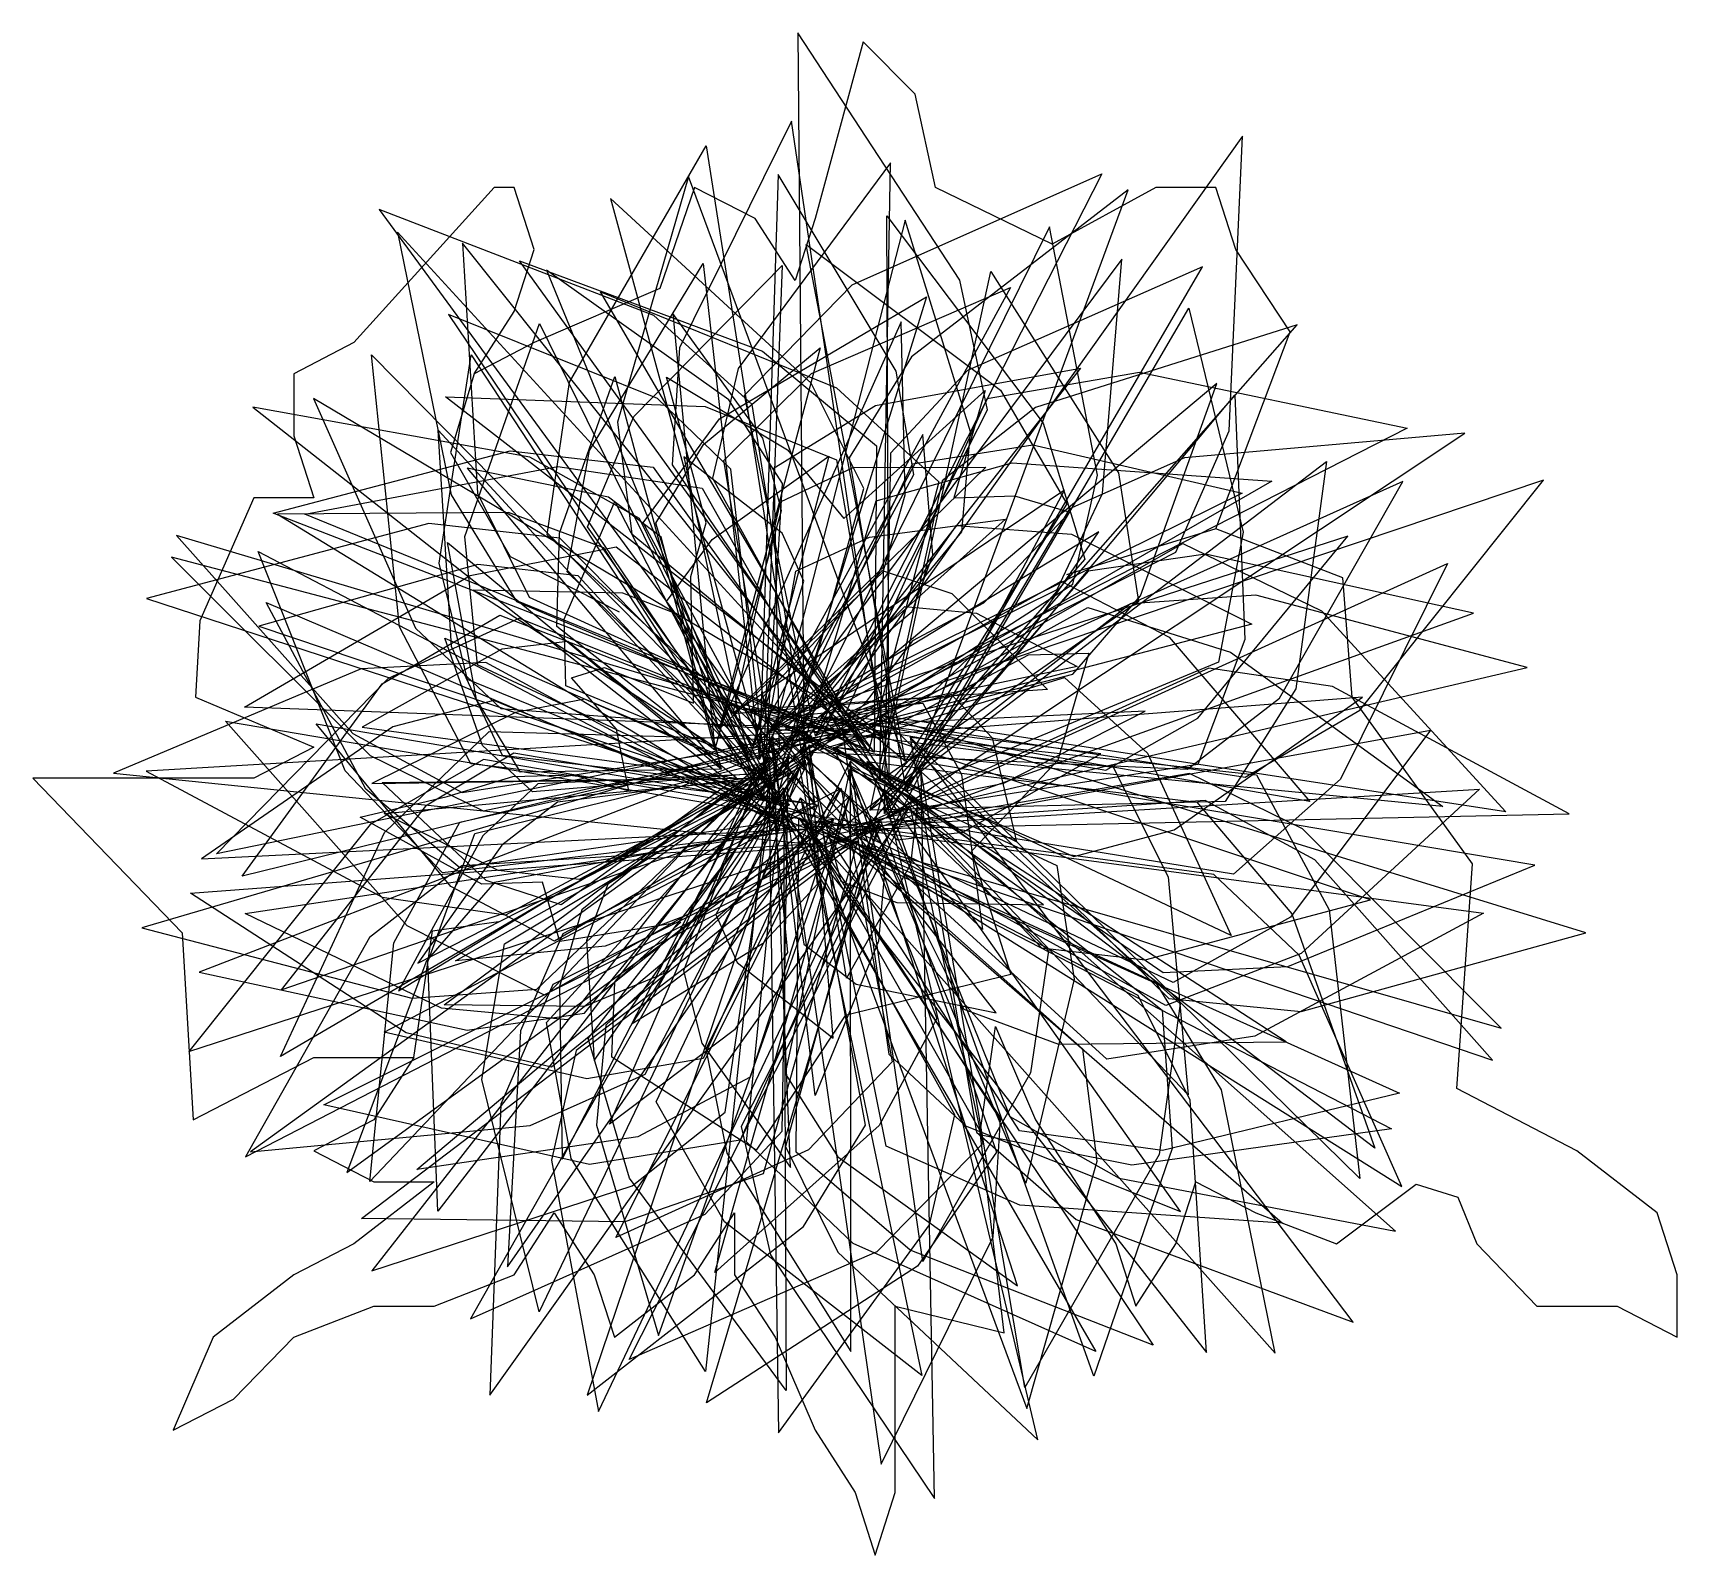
# Model space of a CAD drawing. Header units: inches. Extents: x -0.044 to 0.796, y -0.009 to 0.769.
import ezdxf

# ---------------------------------------------------------------- set-up
doc = ezdxf.new("R2010")
doc.units = ezdxf.units.IN
doc.header["$LTSCALE"] = 0.5
doc.header["$MEASUREMENT"] = 0

# ---------------------------------------------------------------- blocks, each defined once
blk = doc.blocks.new('CWTEFYTH1-flat-1')
for p, q in [((-0.15518, 0.02657), (-0.20044, -0.0005)), ((0, 0), (-0.15518, 0.02657)), ((-0.27408, -0.09429), (0, 0)), ((-0.22156, -0.11591), (0, 0)), ((0, 0), (-0.05842, -0.12932)), ((-0.20044, -0.0005), (-0.27408, -0.09429)), ((-0.11786, -0.13968), (-0.22156, -0.11591)), ((-0.05842, -0.12932), (-0.11786, -0.13968))]:
    blk.add_line(p, q)
blk = doc.blocks.new('CWTEFYTH1-flat-2')
for p, q in [((-0.17042, -0.24434), (0, 0)), ((0, 0), (-0.14218, -0.07425)), ((-0.11508, -0.22933), (0, 0)), ((0, 0), (0.02609, -0.13964)), ((-0.14218, -0.07425), (-0.16375, -0.12381)), ((-0.16375, -0.12381), (-0.17042, -0.24434)), ((0.02609, -0.13964), (-0.01663, -0.18454)), ((-0.01663, -0.18454), (-0.11508, -0.22933))]:
    blk.add_line(p, q)
blk = doc.blocks.new('CWTEFYTH1-flat-3')
for p, q in [((0, 0), (-0.07393, -0.14695)), ((0.00019, -0.30156), (0, 0)), ((0, 0), (0.10119, -0.09678)), ((0.03691, -0.25558), (0, 0)), ((0.10119, -0.09678), (0.09189, -0.15917)), ((-0.07393, -0.14695), (-0.06326, -0.20017)), ((0.09189, -0.15917), (0.03691, -0.25558)), ((-0.06326, -0.20017), (0.00019, -0.30156))]:
    blk.add_line(p, q)
blk = doc.blocks.new('CWTEFYTH1-flat-4')
for p, q in [((0, 0), (0.02349, -0.16378)), ((0.17259, -0.2441), (0, 0)), ((0, 0), (0.13819, -0.0171)), ((0.17636, -0.18463), (0, 0)), ((0.13819, -0.0171), (0.16625, -0.07326)), ((0.16625, -0.07326), (0.17636, -0.18463)), ((0.02349, -0.16378), (0.06266, -0.20041)), ((0.06266, -0.20041), (0.17259, -0.2441))]:
    blk.add_line(p, q)
blk = doc.blocks.new('CWTEFYTH1-flat-5')
for p, q in [((0, 0), (0.12296, 0.06897)), ((0.12296, 0.06897), (0.17805, 0.04038)), ((0.17805, 0.04038), (0.25, -0.04358)), ((0, 0), (0.11288, -0.11831)), ((0.28091, -0.0939), (0, 0)), ((0.25, -0.04358), (0, 0)), ((0.1659, -0.12445), (0.28091, -0.0939)), ((0.11288, -0.11831), (0.1659, -0.12445))]:
    blk.add_line(p, q)
blk = doc.blocks.new('CWTEFYTH1-flat-6')
for p, q in [((0.06131, 0.12854), (0.12278, 0.13834)), ((0.12278, 0.13834), (0.22971, 0.1137)), ((0, 0), (0.06131, 0.12854)), ((0.22971, 0.1137), (0, 0)), ((0.2838, 0.09166), (0, 0)), ((0.20704, -0.00129), (0.2838, 0.09166)), ((0, 0), (0.16009, -0.0279)), ((0.16009, -0.0279), (0.20704, -0.00129))]:
    blk.add_line(p, q)
blk = doc.blocks.new('CWTEFYTH1-flat-7')
for p, q in [((0.18014, 0.2417), (0, 0)), ((0.17035, 0.12202), (0.18014, 0.2417)), ((0.12324, 0.22712), (0, 0)), ((0.02156, 0.1832), (0.12324, 0.22712)), ((-0.0232, 0.13886), (0.02156, 0.1832)), ((0, 0), (-0.0232, 0.13886)), ((0.14709, 0.07291), (0.17035, 0.12202)), ((0, 0), (0.14709, 0.07291))]:
    blk.add_line(p, q)
blk = doc.blocks.new('CWTEFYTH1-flat-8')
for p, q in [((0.00953, 0.29892), (0, 0)), ((0.06986, 0.19838), (0.00953, 0.29892)), ((-0.08696, 0.15783), (-0.02875, 0.25337)), ((-0.02875, 0.25337), (0, 0)), ((0.07884, 0.14562), (0.06986, 0.19838)), ((-0.0983, 0.09599), (-0.08696, 0.15783)), ((0, 0), (0.07884, 0.14562)), ((0, 0), (-0.0983, 0.09599))]:
    blk.add_line(p, q)
blk = doc.blocks.new('CWTEFYTH1-flat-9')
for p, q in [((-0.05606, 0.19862), (-0.16286, 0.24146)), ((-0.16286, 0.24146), (0, 0)), ((-0.01858, 0.16245), (-0.05606, 0.19862)), ((-0.16132, 0.07192), (-0.1682, 0.18242)), ((-0.1682, 0.18242), (0, 0)), ((0, 0), (-0.01858, 0.16245)), ((-0.1353, 0.01631), (-0.16132, 0.07192)), ((0, 0), (-0.1353, 0.01631))]:
    blk.add_line(p, q)
blk = doc.blocks.new('CWTEFYTH1-flat-10')
for p, q in [((-0.1593, 0.12266), (-0.27119, 0.09127)), ((-0.10797, 0.11698), (-0.1593, 0.12266)), ((0, 0), (-0.10797, 0.11698)), ((-0.27119, 0.09127), (0, 0)), ((-0.17312, -0.04172), (-0.24185, 0.04137)), ((-0.24185, 0.04137), (0, 0)), ((0, 0), (-0.12007, -0.06975)), ((-0.12007, -0.06975), (-0.17312, -0.04172))]:
    blk.add_line(p, q)
blk = doc.blocks.new('CWTEFYTH1-flat-11')
for p, q in [((-0.21229, 0.15471), (-0.35641, 0.1163)), ((-0.14532, 0.1472), (-0.21229, 0.15471)), ((0, 0), (-0.14532, 0.1472)), ((-0.35641, 0.1163), (0, 0)), ((-0.22329, -0.05085), (-0.31615, 0.05363)), ((-0.31615, 0.05363), (0, 0)), ((0, 0), (-0.15312, -0.08634)), ((-0.15312, -0.08634), (-0.22329, -0.05085))]:
    blk.add_line(p, q)
blk = doc.blocks.new('CWTEFYTH1-flat-12')
for p, q in [((-0.20271, 0.0343), (-0.26068, 0.00106)), ((0, 0), (-0.20271, 0.0343)), ((-0.26068, 0.00106), (-0.35334, -0.11485)), ((-0.35334, -0.11485), (0, 0)), ((-0.28432, -0.14214), (0, 0)), ((0, 0), (-0.0717, -0.16017)), ((-0.14866, -0.17254), (-0.28432, -0.14214)), ((-0.0717, -0.16017), (-0.14866, -0.17254))]:
    blk.add_line(p, q)
blk = doc.blocks.new('CWTEFYTH1-flat-13')
for p, q in [((-0.21461, -0.30112), (0, 0)), ((0, 0), (-0.18231, -0.09119)), ((-0.14331, -0.28278), (0, 0)), ((0, 0), (0.03731, -0.17252)), ((-0.18231, -0.09119), (-0.20901, -0.15232)), ((-0.20901, -0.15232), (-0.21461, -0.30112)), ((0.03731, -0.17252), (-0.0169, -0.22781)), ((-0.0169, -0.22781), (-0.14331, -0.28278))]:
    blk.add_line(p, q)
blk = doc.blocks.new('CWTEFYTH1-flat-14')
for p, q in [((0, 0), (-0.09193, -0.18134)), ((0.0068, -0.37137), (0, 0)), ((0, 0), (0.13229, -0.11867)), ((0.05304, -0.31456), (0, 0)), ((0.13229, -0.11867), (0.12167, -0.19556)), ((-0.09193, -0.18134), (-0.07704, -0.24683)), ((0.12167, -0.19556), (0.05304, -0.31456)), ((-0.07704, -0.24683), (0.0068, -0.37137))]:
    blk.add_line(p, q)
blk = doc.blocks.new('CWTEFYTH1-flat-15')
for p, q in [((0, 0), (0.03392, -0.20172)), ((0.22631, -0.29876), (0, 0)), ((0, 0), (0.17694, -0.0192)), ((0.22971, -0.22535), (0, 0)), ((0.17694, -0.0192), (0.21413, -0.0881)), ((0.21413, -0.0881), (0.22971, -0.22535)), ((0.03392, -0.20172), (0.08484, -0.24637)), ((0.08484, -0.24637), (0.22631, -0.29876))]:
    blk.add_line(p, q)
blk = doc.blocks.new('CWTEFYTH1-flat-16')
for p, q in [((0, 0), (0.15421, 0.08791)), ((0.15421, 0.08791), (0.22515, 0.05352)), ((0.22515, 0.05352), (0.31923, -0.04921)), ((0, 0), (0.14717, -0.14454)), ((0.36008, -0.11102), (0, 0)), ((0.31923, -0.04921), (0, 0)), ((0.21478, -0.15113), (0.36008, -0.11102)), ((0.14717, -0.14454), (0.21478, -0.15113))]:
    blk.add_line(p, q)
blk = doc.blocks.new('CWTEFYTH1-flat-17')
for p, q in [((0.0728, 0.16174), (0.15052, 0.17521)), ((0.15052, 0.17521), (0.2874, 0.14657)), ((0, 0), (0.0728, 0.16174)), ((0.2874, 0.14657), (0, 0)), ((0.35701, 0.12013), (0, 0)), ((0.26317, 0.00252), (0.35701, 0.12013)), ((0, 0), (0.20456, -0.03164)), ((0.20456, -0.03164), (0.26317, 0.00252))]:
    blk.add_line(p, q)
blk = doc.blocks.new('CWTEFYTH1-flat-18')
for p, q in [((0.21828, 0.3064), (0, 0)), ((0.2115, 0.15589), (0.21828, 0.3064)), ((0.14638, 0.28721), (0, 0)), ((0.01876, 0.23048), (0.14638, 0.28721)), ((-0.03622, 0.17409), (0.01876, 0.23048)), ((0, 0), (-0.03622, 0.17409)), ((0.18416, 0.09385), (0.2115, 0.15589)), ((0, 0), (0.18416, 0.09385))]:
    blk.add_line(p, q)
blk = doc.blocks.new('CWTEFYTH1-flat-19')
for p, q in [((0.07953, 0.2504), (-0.00313, 0.37664)), ((-0.00313, 0.37664), (0, 0)), ((-0.11981, 0.19823), (-0.04996, 0.31899)), ((-0.04996, 0.31899), (0, 0)), ((0.09378, 0.184), (0.07953, 0.2504)), ((-0.13119, 0.12024), (-0.11981, 0.19823)), ((0, 0), (0.09378, 0.184)), ((0, 0), (-0.13119, 0.12024))]:
    blk.add_line(p, q)
blk = doc.blocks.new('CWTEFYTH1-flat-20')
for p, q in [((-0.08235, 0.24995), (-0.22264, 0.30403)), ((-0.22264, 0.30403), (0, 0)), ((-0.03207, 0.20438), (-0.08235, 0.24995)), ((-0.21227, 0.09077), (-0.22663, 0.22977)), ((-0.22663, 0.22977), (0, 0)), ((0, 0), (-0.03207, 0.20438)), ((-0.17585, 0.02077), (-0.21227, 0.09077)), ((0, 0), (-0.17585, 0.02077))]:
    blk.add_line(p, q)
blk = doc.blocks.new('CWTEFYTH2-flat-1')
for p, q in [((-0.08401, 0.30798), (-0.12024, 0.18259)), ((0.02683, 0.00935), (-0.08401, 0.30798)), ((0.02718, -0.00638), (0.14069, 0.30121)), ((0.14069, 0.30121), (0.02983, 0.21585)), ((-0.0239, 0.27322), (0.07544, 0.19893)), ((0.02683, 0.00935), (-0.0239, 0.27322)), ((0.02718, -0.00638), (0.17169, 0.2407)), ((0.17169, 0.2407), (0.19938, 0.12625)), ((0.02983, 0.21585), (-0.00197, 0.16437)), ((-0.27571, 0.19456), (-0.22352, 0.07721)), ((0.01623, 0.02151), (-0.27571, 0.19456)), ((-0.2082, 0.1954), (-0.07546, 0.19047)), ((0.01623, 0.02151), (-0.2082, 0.1954)), ((0.07544, 0.19893), (0.10921, 0.14077)), ((-0.07546, 0.19047), (-0.00833, 0.16329)), ((-0.12024, 0.18259), (-0.11297, 0.12544)), ((0.01715, -0.01968), (0.31257, 0.17685)), ((0.31257, 0.17685), (0.16936, 0.16427)), ((-0.00833, 0.16329), (0.01623, 0.02151)), ((-0.00197, 0.16437), (0.02718, -0.00638)), ((0.16936, 0.16427), (0.11063, 0.13817)), ((0.11063, 0.13817), (0.01715, -0.01968)), ((0.10921, 0.14077), (0.02683, 0.00935)), ((0.19938, 0.12625), (0.18669, 0.0599)), ((-0.19567, 0.10411), (-0.12103, 0.11885)), ((-0.12103, 0.11885), (-0.00057, 0.02545)), ((-0.11297, 0.12544), (0.02683, 0.00935)), ((0.01715, -0.01968), (0.30385, 0.11026)), ((0.30385, 0.11026), (0.24902, 0.0002)), ((-0.31081, 0.03696), (-0.19567, 0.10411)), ((-0.22352, 0.07721), (-0.17997, 0.03623)), ((0.18669, 0.0599), (0.02718, -0.00638)), ((0.18183, 0.05685), (0.00057, -0.02547)), ((0.24507, 0.04757), (0.18183, 0.05685)), ((0.36598, -0.01761), (0.24507, 0.04757)), ((-0.00057, 0.02545), (-0.31081, 0.03696)), ((-0.17997, 0.03623), (0.01623, 0.02151)), ((-0.00057, 0.02545), (-0.36117, 0.00429)), ((-0.17738, -0.06916), (-0.00057, 0.02545)), ((-0.01715, 0.01967), (-0.30777, -0.19017)), ((-0.01715, 0.01967), (-0.29255, -0.14158)), ((-0.23928, -0.02718), (-0.18586, 0.02444)), ((-0.18586, 0.02444), (-0.01715, 0.01967)), ((-0.10619, -0.15049), (-0.01715, 0.01967)), ((-0.36117, 0.00429), (-0.24056, -0.06005)), ((-0.17803, -0.08389), (-0.02718, 0.00637)), ((-0.02718, 0.00637), (-0.16039, -0.27202)), ((-0.02718, 0.00637), (-0.13588, -0.31454)), ((0.00641, -0.17669), (-0.02718, 0.00637)), ((0.24902, 0.0002), (0.19451, -0.04843)), ((-0.10055, -0.16476), (-0.02682, -0.00937)), ((-0.02682, -0.00937), (0.0352, -0.30454)), ((0.11741, -0.13775), (-0.02682, -0.00937)), ((-0.02682, -0.00937), (0.08882, -0.3213)), ((0.01699, -0.18728), (-0.01622, -0.02153)), ((-0.01622, -0.02153), (0.2195, -0.22672)), ((0.18442, -0.04855), (-0.01622, -0.02153)), ((-0.01622, -0.02153), (0.28052, -0.20788)), ((0.00057, -0.02547), (0.36598, -0.01761)), ((0.19451, -0.04843), (0.01715, -0.01968)), ((-0.29255, -0.14158), (-0.23928, -0.02718)), ((0.12969, -0.14284), (0.00057, -0.02547)), ((0.00057, -0.02547), (0.32212, -0.06828)), ((0.22802, -0.08969), (0.18442, -0.04855)), ((-0.24056, -0.06005), (-0.17738, -0.06916)), ((0.32212, -0.06828), (0.20541, -0.13109)), ((-0.18964, -0.15323), (-0.17803, -0.08389)), ((0.28052, -0.20788), (0.22802, -0.08969)), ((0.20541, -0.13109), (0.12969, -0.14284)), ((0.12474, -0.19508), (0.11741, -0.13775)), ((-0.16486, -0.17676), (-0.10619, -0.15049)), ((-0.16039, -0.27202), (-0.18964, -0.15323)), ((-0.0657, -0.22591), (-0.10055, -0.16476)), ((-0.30777, -0.19017), (-0.16486, -0.17676)), ((-0.02532, -0.22833), (0.00641, -0.17669)), ((0.08519, -0.21745), (0.01699, -0.18728)), ((0.08882, -0.3213), (0.12474, -0.19508)), ((0.2195, -0.22672), (0.08519, -0.21745)), ((0.0352, -0.30454), (-0.0657, -0.22591)), ((-0.13588, -0.31454), (-0.02532, -0.22833))]:
    blk.add_line(p, q)
blk = doc.blocks.new('CWTEFYTH2-flat-2')
for p, q in [((-0.00954, 0.21107), (-0.11201, 0.3055)), ((-0.11201, 0.3055), (-0.02766, -0.00375)), ((0.11238, 0.291), (-0.02585, 0.01176)), ((0.13681, 0.16408), (0.11238, 0.291)), ((-0.05633, 0.19294), (0.04952, 0.25525)), ((0.04952, 0.25525), (-0.02585, 0.01176)), ((-0.18649, 0.13284), (-0.14825, 0.24157)), ((-0.14825, 0.24157), (-0.02766, -0.00375)), ((0.01735, 0.1573), (-0.00954, 0.21107)), ((-0.15326, 0.17328), (-0.29469, 0.19887)), ((-0.29469, 0.19887), (-0.01891, -0.01783)), ((-0.09539, 0.13987), (-0.05633, 0.19294)), ((-0.0972, 0.14204), (-0.15326, 0.17328)), ((0.02374, 0.15103), (0.09314, 0.17037)), ((0.09314, 0.17037), (0.22583, 0.16102)), ((0.22583, 0.16102), (-0.01417, 0.02277)), ((0.29275, 0.16092), (-0.01417, 0.02277)), ((0.12428, 0.10838), (0.13681, 0.16408)), ((0.22989, 0.05026), (0.29275, 0.16092)), ((-0.02766, -0.00375), (0.01735, 0.1573)), ((-0.01417, 0.02277), (0.02374, 0.15103)), ((-0.01891, -0.01783), (-0.0972, 0.14204)), ((-0.02585, 0.01176), (-0.09539, 0.13987)), ((-0.18004, 0.0673), (-0.18649, 0.13284)), ((-0.24761, 0.01303), (-0.29195, 0.12519)), ((-0.29195, 0.12519), (-0.01891, -0.01783)), ((-0.02585, 0.01176), (0.12428, 0.10838)), ((0.00293, 0.02508), (0.13185, 0.09652)), ((0.13185, 0.09652), (0.20484, 0.07374)), ((-0.17563, 0.06843), (-0.23946, 0.06515)), ((-0.02766, -0.00375), (-0.18004, 0.0673)), ((-0.00293, -0.0251), (-0.17563, 0.06843)), ((0.20484, 0.07374), (0.31333, -0.00514)), ((-0.23946, 0.06515), (-0.3659, 0.01185)), ((0.18273, 0.01397), (0.22989, 0.05026)), ((-0.01417, 0.02277), (0.18273, 0.01397)), ((0.31333, -0.00514), (0.00293, 0.02508)), ((0.00293, 0.02508), (0.17038, -0.08988)), ((0.36022, -0.03506), (0.00293, 0.02508)), ((0.0189, 0.0178), (0.18764, -0.00284)), ((0.27859, -0.17975), (0.0189, 0.0178)), ((0.0189, 0.0178), (0.09195, -0.16349)), ((0.28901, -0.22208), (0.0189, 0.0178)), ((-0.3659, 0.01185), (-0.00293, -0.0251)), ((-0.19787, -0.03896), (-0.24761, 0.01303)), ((0.02765, 0.00372), (-0.02261, -0.17876)), ((0.02765, 0.00372), (0.16981, -0.1091)), ((0.13489, -0.29612), (0.02765, 0.00372)), ((0.10632, -0.32871), (0.02765, 0.00372)), ((0.18764, -0.00284), (0.2361, -0.06003)), ((0.02584, -0.01179), (-0.12953, -0.12984)), ((-0.11806, -0.31421), (0.02584, -0.01179)), ((-0.06288, -0.30981), (0.02584, -0.01179)), ((0.02584, -0.01179), (0.08516, -0.18166)), ((-0.32668, -0.04942), (-0.00293, -0.0251)), ((-0.29843, -0.18413), (0.01416, -0.02279)), ((-0.23919, -0.21558), (0.01416, -0.02279)), ((-0.01891, -0.01783), (-0.19787, -0.03896)), ((0.01416, -0.02279), (-0.18798, -0.03542)), ((-0.00293, -0.0251), (-0.14208, -0.13832)), ((0.01416, -0.02279), (-0.03397, -0.19282)), ((-0.18798, -0.03542), (-0.23522, -0.07202)), ((0.23414, -0.08691), (0.36022, -0.03506)), ((-0.21635, -0.12074), (-0.32668, -0.04942)), ((0.2361, -0.06003), (0.27859, -0.17975)), ((-0.23522, -0.07202), (-0.29843, -0.18413)), ((0.17038, -0.08988), (0.23414, -0.08691)), ((0.16981, -0.1091), (0.17498, -0.17985)), ((-0.14208, -0.13832), (-0.21635, -0.12074)), ((-0.12953, -0.12984), (-0.14214, -0.18583)), ((0.09195, -0.16349), (0.14794, -0.19504)), ((-0.02261, -0.17876), (0.00421, -0.23282)), ((0.08516, -0.18166), (0.04483, -0.23995)), ((0.17498, -0.17985), (0.13489, -0.29612)), ((-0.14214, -0.18583), (-0.11806, -0.31421)), ((-0.03397, -0.19282), (-0.10465, -0.21737)), ((0.14794, -0.19504), (0.28901, -0.22208)), ((-0.10465, -0.21737), (-0.23919, -0.21558)), ((0.00421, -0.23282), (0.10632, -0.32871)), ((0.04483, -0.23995), (-0.06288, -0.30981))]:
    blk.add_line(p, q)
blk = doc.blocks.new('CWTEFYTH2-flat-3')
for p, q in [((-0.02296, 0.33913), (-0.08017, 0.22344)), ((0.02695, 0.00136), (-0.02296, 0.33913)), ((0.02572, 0.29078), (0.10567, 0.18491)), ((0.02695, 0.00136), (0.02572, 0.29078)), ((-0.22415, 0.28244), (-0.19676, 0.14827)), ((0.01924, 0.0168), (-0.22415, 0.28244)), ((-0.16192, 0.26774), (-0.03773, 0.22174)), ((0.01924, 0.0168), (-0.16192, 0.26774)), ((0.02437, -0.0146), (0.187, 0.26478)), ((0.187, 0.26478), (0.06705, 0.21185)), ((-0.08017, 0.22344), (-0.08391, 0.16361)), ((-0.03773, 0.22174), (0.02056, 0.17339)), ((0.06705, 0.21185), (0.02764, 0.16949)), ((0.02437, -0.0146), (0.20354, 0.19923)), ((0.20354, 0.19923), (0.20871, 0.07442)), ((0.10567, 0.18491), (0.12688, 0.11537)), ((-0.28772, 0.13891), (-0.16672, 0.17083)), ((-0.16672, 0.17083), (-0.09361, 0.16248)), ((0.02056, 0.17339), (0.01924, 0.0168)), ((0.02764, 0.16949), (0.02437, -0.0146)), ((-0.09361, 0.16248), (0.00418, 0.02582)), ((-0.08391, 0.16361), (0.02695, 0.00136)), ((-0.19676, 0.14827), (-0.16341, 0.09385)), ((0.00418, 0.02582), (-0.28772, 0.13891)), ((0.18866, 0.11794), (0.12863, 0.10924)), ((0.32553, 0.0878), (0.18866, 0.11794)), ((-0.33972, 0.11638), (-0.2382, 0.01507)), ((0.00418, 0.02582), (-0.33972, 0.11638)), ((0.12863, 0.10924), (0.01248, -0.02498)), ((0.12688, 0.11537), (0.02695, 0.00136)), ((-0.16341, 0.09385), (0.01924, 0.0168)), ((-0.23203, 0.05164), (-0.17202, 0.08681)), ((-0.17202, 0.08681), (-0.01248, 0.02498)), ((0.01248, -0.02498), (0.32553, 0.0878)), ((0.20871, 0.07442), (0.18473, 0.01059)), ((-0.30362, -0.0465), (-0.23203, 0.05164)), ((-0.18049, -0.01314), (0.00418, 0.02582)), ((0.01248, -0.02498), (0.30362, 0.02806)), ((0.30362, 0.02806), (0.23203, -0.06753)), ((-0.01248, 0.02498), (-0.32553, -0.09564)), ((-0.01248, 0.02498), (-0.30362, -0.0465)), ((-0.12863, -0.1165), (-0.01248, 0.02498)), ((-0.2382, 0.01507), (-0.18049, -0.01314)), ((-0.02437, 0.01459), (-0.20354, -0.21767)), ((-0.02437, 0.01459), (-0.187, -0.27263)), ((-0.18473, -0.02471), (-0.02437, 0.01459)), ((-0.02764, -0.17674), (-0.02437, 0.01459)), ((0.18473, 0.01059), (0.02437, -0.0146)), ((0.18049, 0.00589), (-0.00418, -0.02583)), ((0.2382, -0.02242), (0.18049, 0.00589)), ((-0.12688, -0.1295), (-0.02695, -0.00137)), ((-0.02695, -0.00137), (-0.02572, -0.30922)), ((0.08391, -0.17086), (-0.02695, -0.00137)), ((-0.02695, -0.00137), (0.02296, -0.34697)), ((-0.20871, -0.09031), (-0.18473, -0.02471)), ((-0.02056, -0.18751), (-0.01924, -0.01681)), ((-0.01924, -0.01681), (0.16192, -0.28618)), ((0.16341, -0.1011), (-0.01924, -0.01681)), ((-0.01924, -0.01681), (0.22415, -0.29029)), ((0.17202, -0.10094), (0.01248, -0.02498)), ((0.33972, -0.12422), (0.2382, -0.02242)), ((0.09361, -0.1766), (-0.00418, -0.02583)), ((-0.00418, -0.02583), (0.28772, -0.15735)), ((-0.00418, -0.02583), (0.33972, -0.12422)), ((0.23203, -0.06753), (0.17202, -0.10094)), ((-0.20354, -0.21767), (-0.20871, -0.09031)), ((-0.32553, -0.09564), (-0.18866, -0.12529)), ((0.19676, -0.15562), (0.16341, -0.1011)), ((-0.18866, -0.12529), (-0.12863, -0.1165)), ((-0.10567, -0.2008), (-0.12688, -0.1295)), ((0.28772, -0.15735), (0.16672, -0.18672)), ((0.22415, -0.29029), (0.19676, -0.15562)), ((0.08017, -0.23079), (0.08391, -0.17086)), ((-0.06705, -0.2192), (-0.02764, -0.17674)), ((0.16672, -0.18672), (0.09361, -0.1766)), ((0.03773, -0.23763), (-0.02056, -0.18751)), ((-0.02572, -0.30922), (-0.10567, -0.2008)), ((-0.187, -0.27263), (-0.06705, -0.2192)), ((0.02296, -0.34697), (0.08017, -0.23079)), ((0.16192, -0.28618), (0.03773, -0.23763))]:
    blk.add_line(p, q)
blk = doc.blocks.new('CWTEFYTH2-flat-4')
for p, q in [((0.03381, 0.31544), (-0.04401, 0.21033)), ((0.02835, -0.00037), (0.03381, 0.31544)), ((-0.18491, 0.27435), (-0.17725, 0.14668)), ((0.02267, 0.01464), (-0.18491, 0.27435)), ((0.02835, -0.00037), (0.08503, 0.25981)), ((0.08503, 0.25981), (0.15037, 0.15696)), ((-0.11439, 0.24958), (0.00632, 0.20039)), ((0.02267, 0.01464), (-0.11439, 0.24958)), ((0.02321, -0.01524), (0.24159, 0.23261)), ((0.24159, 0.23261), (0.1079, 0.19043)), ((-0.04401, 0.21033), (-0.05716, 0.15429)), ((0.00632, 0.20039), (0.05846, 0.15249)), ((0.1079, 0.19043), (0.06019, 0.15302)), ((-0.26547, 0.13595), (-0.13614, 0.16034)), ((-0.13614, 0.16034), (-0.06239, 0.14919)), ((0.02321, -0.01524), (0.25662, 0.16275)), ((0.25662, 0.16275), (0.241, 0.04664)), ((-0.05716, 0.15429), (0.02835, -0.00037)), ((0.05846, 0.15249), (0.02267, 0.01464)), ((0.06019, 0.15302), (0.02321, -0.01524)), ((0.15037, 0.15696), (0.16055, 0.09137)), ((-0.17725, 0.14668), (-0.15085, 0.09346)), ((-0.06239, 0.14919), (0.00833, 0.02405)), ((0.00833, 0.02405), (-0.26547, 0.13595)), ((-0.33102, 0.12504), (-0.24093, 0.02379)), ((0.00833, 0.02405), (-0.33102, 0.12504)), ((-0.15085, 0.09346), (0.02267, 0.01464)), ((0.22045, 0.09458), (0.15638, 0.09013)), ((0.35908, 0.05751), (0.22045, 0.09458)), ((0.15638, 0.09013), (0.0092, -0.02429)), ((0.16055, 0.09137), (0.02835, -0.00037)), ((-0.22259, 0.0521), (-0.15585, 0.08273)), ((-0.15585, 0.08273), (-0.00919, 0.02427)), ((-0.31049, -0.03766), (-0.22259, 0.0521)), ((0.0092, -0.02429), (0.35908, 0.05751)), ((0.241, 0.04664), (0.20488, -0.01082)), ((-0.00919, 0.02427), (-0.34871, -0.07546)), ((-0.00919, 0.02427), (-0.31049, -0.03766)), ((-0.24093, 0.02379), (-0.18509, -0.00623)), ((-0.18509, -0.00623), (0.00833, 0.02405)), ((-0.1468, -0.10672), (-0.00919, 0.02427)), ((-0.02319, 0.01522), (-0.23226, -0.20494)), ((-0.02319, 0.01522), (-0.23123, -0.25056)), ((-0.18622, -0.0215), (-0.02319, 0.01522)), ((-0.05061, -0.16961), (-0.02319, 0.01522)), ((-0.14189, -0.12369), (-0.02834, 0.00035)), ((-0.02834, 0.00035), (-0.06067, -0.302)), ((0.06674, -0.17088), (-0.02834, 0.00035)), ((-0.02834, 0.00035), (-0.02345, -0.33339)), ((0.0092, -0.02429), (0.33485, -0.00454)), ((0.33485, -0.00454), (0.24358, -0.08845)), ((-0.0398, -0.18481), (-0.02265, -0.01466)), ((-0.02265, -0.01466), (0.13875, -0.29177)), ((0.16043, -0.11006), (-0.02265, -0.01466)), ((-0.02265, -0.01466), (0.19527, -0.2923)), ((0.19467, -0.01036), (-0.00831, -0.02407)), ((0.20488, -0.01082), (0.02321, -0.01524)), ((0.25065, -0.04061), (0.19467, -0.01036)), ((-0.22001, -0.08299), (-0.18622, -0.0215)), ((0.08105, -0.18151), (-0.00831, -0.02407)), ((-0.00831, -0.02407), (0.28983, -0.17815)), ((-0.00831, -0.02407), (0.34138, -0.14299)), ((0.17451, -0.11505), (0.0092, -0.02429)), ((0.34138, -0.14299), (0.25065, -0.04061)), ((-0.34871, -0.07546), (-0.21073, -0.1114)), ((-0.23226, -0.20494), (-0.22001, -0.08299)), ((0.24358, -0.08845), (0.17451, -0.11505)), ((-0.21073, -0.1114), (-0.1468, -0.10672)), ((0.18697, -0.1635), (0.16043, -0.11006)), ((-0.12939, -0.19331), (-0.14189, -0.12369)), ((0.19527, -0.2923), (0.18697, -0.1635)), ((-0.09818, -0.20725), (-0.05061, -0.16961)), ((0.05372, -0.22715), (0.06674, -0.17088)), ((0.01467, -0.23674), (-0.0398, -0.18481)), ((0.15713, -0.19669), (0.08105, -0.18151)), ((0.28983, -0.17815), (0.15713, -0.19669)), ((-0.06067, -0.302), (-0.12939, -0.19331)), ((-0.23123, -0.25056), (-0.09818, -0.20725)), ((-0.02345, -0.33339), (0.05372, -0.22715)), ((0.13875, -0.29177), (0.01467, -0.23674))]:
    blk.add_line(p, q)
blk = doc.blocks.new('CWTEFYTH2-flat-5')
for p, q in [((0.0096, 0.15609), (-0.03633, 0.21984)), ((-0.03633, 0.21984), (-0.01486, -0.00332)), ((0.08028, 0.2156), (-0.01257, 0.00753)), ((0.08243, 0.12717), (0.08028, 0.2156)), ((-0.02069, 0.15298), (0.03904, 0.20237)), ((0.03904, 0.20237), (-0.01257, 0.00753)), ((-0.09424, 0.1077), (-0.06603, 0.18768)), ((-0.06603, 0.18768), (-0.01486, -0.00332)), ((-0.04493, 0.11276), (-0.02069, 0.15298)), ((0.01914, 0.1192), (0.0096, 0.15609)), ((-0.06915, 0.12601), (-0.14147, 0.14077)), ((-0.14147, 0.14077), (-0.01147, -0.01291)), ((0.12353, 0.14131), (-0.00548, 0.01551)), ((0.01861, 0.12364), (0.05588, 0.14115)), ((0.05588, 0.14115), (0.12353, 0.14131)), ((0.16382, 0.12965), (-0.00548, 0.01551)), ((0.07109, 0.0879), (0.08243, 0.12717)), ((0.12151, 0.05028), (0.16382, 0.12965)), ((-0.04235, 0.10557), (-0.06915, 0.12601)), ((-0.01486, -0.00332), (0.01914, 0.1192)), ((-0.00548, 0.01551), (0.01861, 0.12364)), ((-0.01257, 0.00753), (-0.04493, 0.11276)), ((-0.13666, 0.02261), (-0.15153, 0.10283)), ((-0.15153, 0.10283), (-0.01147, -0.01291)), ((-0.09564, 0.05998), (-0.09424, 0.1077)), ((-0.01147, -0.01291), (-0.04235, 0.10557)), ((-0.01257, 0.00753), (0.07109, 0.0879)), ((0.00369, 0.01756), (0.0707, 0.08848)), ((0.0707, 0.08848), (0.10622, 0.07673)), ((0.10622, 0.07673), (0.15517, 0.0278)), ((-0.01486, -0.00332), (-0.09564, 0.05998)), ((-0.08989, 0.05222), (-0.12375, 0.04841)), ((-0.00371, -0.01756), (-0.08989, 0.05222)), ((-0.12375, 0.04841), (-0.19499, 0.00858)), ((0.09366, 0.02363), (0.12151, 0.05028)), ((0.15517, 0.0278), (0.00369, 0.01756)), ((-0.11416, -0.01453), (-0.13666, 0.02261)), ((-0.00548, 0.01551), (0.09366, 0.02363)), ((0.00369, 0.01756), (0.07823, -0.04906)), ((0.18238, -0.00516), (0.00369, 0.01756)), ((0.01146, 0.01291), (0.09145, 0.0207)), ((0.09145, 0.0207), (0.11112, -0.01568)), ((-0.19499, 0.00858), (-0.00371, -0.01756)), ((0.12189, -0.09479), (0.01146, 0.01291)), ((0.01146, 0.01291), (0.03069, -0.10241)), ((0.12886, -0.13735), (0.01146, 0.01291)), ((0.01484, 0.00333), (-0.0308, -0.11603)), ((0.01484, 0.00333), (0.07293, -0.05382)), ((0.03638, -0.17963), (0.01484, 0.00333)), ((0.02372, -0.21642), (0.01484, 0.00333)), ((-0.0929, -0.21218), (0.01255, -0.00753)), ((0.01255, -0.00753), (-0.08275, -0.08474)), ((-0.06869, -0.19433), (0.01255, -0.00753)), ((0.01255, -0.00753), (0.02221, -0.1066)), ((0.11192, -0.0452), (0.18238, -0.00516)), ((-0.17643, -0.12623), (0.00547, -0.0155)), ((-0.15318, -0.13327), (0.00547, -0.0155)), ((-0.01147, -0.01291), (-0.11416, -0.01453)), ((0.00547, -0.0155), (-0.10532, -0.02047)), ((0.00547, -0.0155), (-0.04132, -0.11748)), ((0.11112, -0.01568), (0.12189, -0.09479)), ((-0.18482, -0.01976), (-0.00371, -0.01756)), ((-0.13177, -0.0698), (-0.18482, -0.01976)), ((-0.10532, -0.02047), (-0.13333, -0.04707)), ((-0.00371, -0.01756), (-0.09342, -0.08232)), ((-0.13333, -0.04707), (-0.17643, -0.12623)), ((0.07823, -0.04906), (0.11192, -0.0452)), ((0.07293, -0.05382), (0.06869, -0.10077)), ((-0.09342, -0.08232), (-0.13177, -0.0698)), ((-0.08275, -0.08474), (-0.09425, -0.12396)), ((0.06869, -0.10077), (0.03638, -0.17963)), ((0.02221, -0.1066), (-0.00485, -0.14605)), ((0.03069, -0.10241), (0.05733, -0.1228)), ((-0.04132, -0.11748), (-0.08142, -0.13422)), ((-0.0308, -0.11603), (-0.02142, -0.15289)), ((-0.09425, -0.12396), (-0.0929, -0.21218)), ((0.05733, -0.1228), (0.12886, -0.13735)), ((-0.08142, -0.13422), (-0.15318, -0.13327)), ((-0.00485, -0.14605), (-0.06869, -0.19433)), ((-0.02142, -0.15289), (0.02372, -0.21642))]:
    blk.add_line(p, q)
blk = doc.blocks.new('CWTEFYTH2-flat-6')
for p, q in [((0.07348, 0.16269), (-0.01339, 0.00371)), ((0.07868, 0.10113), (0.07348, 0.16269)), ((0.00161, 0.11233), (-0.04864, 0.15128)), ((-0.04864, 0.15128), (-0.01544, -0.00415)), ((-0.03418, 0.10907), (0.02552, 0.15168)), ((0.02552, 0.15168), (-0.01339, 0.00371)), ((-0.10972, 0.06843), (-0.08393, 0.12847)), ((-0.08393, 0.12847), (-0.01544, -0.00415)), ((0.11579, 0.1195), (-0.00622, 0.01014)), ((0.04628, 0.11026), (0.11579, 0.1195)), ((0.16351, 0.11305), (-0.00622, 0.01014)), ((0.01278, 0.08774), (0.00161, 0.11233)), ((0.0087, 0.09291), (0.04628, 0.11026)), ((0.12194, 0.05233), (0.16351, 0.11305)), ((-0.05743, 0.07749), (-0.03418, 0.10907)), ((0.06809, 0.07232), (0.07868, 0.10113)), ((-0.00622, 0.01014), (0.0087, 0.09291)), ((-0.01544, -0.00415), (0.01278, 0.08774)), ((-0.07984, 0.08164), (-0.15619, 0.08317)), ((-0.15619, 0.08317), (-0.01161, -0.01041)), ((-0.05112, 0.07066), (-0.07984, 0.08164)), ((-0.01339, 0.00371), (-0.05743, 0.07749)), ((-0.10885, 0.03442), (-0.10972, 0.06843)), ((-0.01161, -0.01041), (-0.05112, 0.07066)), ((-0.01339, 0.00371), (0.06809, 0.07232)), ((0.00332, 0.01271), (0.06428, 0.07481)), ((0.06428, 0.07481), (0.10093, 0.07154)), ((0.10093, 0.07154), (0.15239, 0.04425)), ((-0.15148, 0.00385), (-0.17076, 0.05876)), ((-0.17076, 0.05876), (-0.01161, -0.01041)), ((0.09368, 0.03028), (0.12194, 0.05233)), ((0.15239, 0.04425), (0.00332, 0.01271)), ((-0.01544, -0.00415), (-0.10885, 0.03442)), ((-0.09921, 0.02759), (-0.13456, 0.02079)), ((-0.00334, -0.0127), (-0.09921, 0.02759)), ((-0.00622, 0.01014), (0.09368, 0.03028)), ((0.01158, 0.01042), (0.08807, 0.03009)), ((0.08807, 0.03009), (0.1089, 0.0077)), ((-0.13456, 0.02079), (-0.2081, -0.01562)), ((0.18708, 0.02132), (0.00332, 0.01271)), ((0.11485, -0.01544), (0.18708, 0.02132)), ((0.00332, 0.01271), (0.07977, -0.02232)), ((0.12135, -0.04535), (0.01158, 0.01042)), ((0.01158, 0.01042), (0.03169, -0.06539)), ((0.13517, -0.07746), (0.01158, 0.01042)), ((-0.12593, -0.01983), (-0.15148, 0.00385)), ((0.01542, 0.00415), (-0.03221, -0.08247)), ((0.01542, 0.00415), (0.07099, -0.02415)), ((0.03452, -0.11507), (0.01542, 0.00415)), ((0.02762, -0.14557), (0.01542, 0.00415)), ((0.1089, 0.0077), (0.12135, -0.04535)), ((-0.0945, -0.15699), (0.01336, -0.0037)), ((0.01336, -0.0037), (-0.08752, -0.06705)), ((-0.07494, -0.13827), (0.01336, -0.0037)), ((0.01336, -0.0037), (0.01957, -0.06722)), ((-0.2081, -0.01562), (-0.00334, -0.0127)), ((-0.2018, -0.03084), (-0.00334, -0.0127)), ((-0.18453, -0.10735), (0.0062, -0.01014)), ((-0.1652, -0.1061), (0.0062, -0.01014)), ((-0.01161, -0.01041), (-0.12593, -0.01983)), ((0.0062, -0.01014), (-0.11311, -0.02501)), ((-0.00334, -0.0127), (-0.10213, -0.06454)), ((0.0062, -0.01014), (-0.04656, -0.08264)), ((0.07977, -0.02232), (0.11485, -0.01544)), ((-0.11311, -0.02501), (-0.14164, -0.04698)), ((0.07099, -0.02415), (0.06715, -0.05688)), ((-0.14351, -0.05999), (-0.2018, -0.03084)), ((-0.14164, -0.04698), (-0.18453, -0.10735)), ((0.06715, -0.05688), (0.03452, -0.11507)), ((-0.10213, -0.06454), (-0.14351, -0.05999)), ((-0.08752, -0.06705), (-0.09839, -0.09579)), ((0.03169, -0.06539), (0.06014, -0.07629)), ((0.01957, -0.06722), (-0.00839, -0.09752)), ((-0.04656, -0.08264), (-0.08885, -0.09871)), ((-0.03221, -0.08247), (-0.02131, -0.10698)), ((0.06014, -0.07629), (0.13517, -0.07746)), ((-0.08885, -0.09871), (-0.1652, -0.1061)), ((-0.09839, -0.09579), (-0.0945, -0.15699)), ((-0.00839, -0.09752), (-0.07494, -0.13827)), ((-0.02131, -0.10698), (0.02762, -0.14557))]:
    blk.add_line(p, q)
blk = doc.blocks.new('CWTEFYTH2-flat-7')
for p, q in [((0.05042, 0.28831), (-0.02214, 0.00592)), ((0.08368, 0.18033), (0.05042, 0.28831)), ((-0.03966, 0.19659), (-0.1329, 0.2628)), ((-0.1329, 0.2628), (-0.02206, -0.00798)), ((-0.08825, 0.18805), (-0.01243, 0.26528)), ((-0.01243, 0.26528), (-0.02214, 0.00592)), ((-0.18772, 0.1132), (-0.17136, 0.2196)), ((-0.17136, 0.2196), (-0.02206, -0.00798)), ((0.13992, 0.21271), (-0.01378, 0.01756)), ((0.03517, 0.19372), (0.13992, 0.21271)), ((0.20967, 0.20501), (-0.01378, 0.01756)), ((0.17054, 0.09642), (0.20967, 0.20501)), ((-0.01232, 0.15386), (-0.03966, 0.19659)), ((-0.01657, 0.16179), (0.03517, 0.19372)), ((-0.11201, 0.13171), (-0.08825, 0.18805)), ((0.07925, 0.12919), (0.08368, 0.18033)), ((-0.01378, 0.01756), (-0.01657, 0.16179)), ((-0.02206, -0.00798), (-0.01232, 0.15386)), ((-0.15236, 0.13899), (-0.27028, 0.13821)), ((-0.27028, 0.13821), (-0.01355, -0.01883)), ((-0.10364, 0.12097), (-0.15236, 0.13899)), ((-0.02214, 0.00592), (-0.11201, 0.13171)), ((-0.02214, 0.00592), (0.07925, 0.12919)), ((-0.00016, 0.0225), (0.07652, 0.13242)), ((0.07652, 0.13242), (0.13539, 0.12804)), ((0.13539, 0.12804), (0.2275, 0.08196)), ((-0.01355, -0.01883), (-0.10364, 0.12097)), ((-0.17334, 0.05368), (-0.18772, 0.1132)), ((-0.22524, -0.00225), (-0.27616, 0.09311)), ((-0.27616, 0.09311), (-0.01355, -0.01883)), ((0.1361, 0.05638), (0.17054, 0.09642)), ((0.2275, 0.08196), (-0.00016, 0.0225)), ((-0.02206, -0.00798), (-0.17334, 0.05368)), ((-0.01378, 0.01756), (0.1361, 0.05638)), ((0.01352, 0.01884), (0.13171, 0.05483)), ((0.13171, 0.05483), (0.17415, 0.01611)), ((-0.15982, 0.04308), (-0.21138, 0.02952)), ((0.00013, -0.02249), (-0.15982, 0.04308)), ((0.28401, 0.0447), (-0.00016, 0.0225)), ((0.18774, -0.0231), (0.28401, 0.0447)), ((-0.21138, 0.02952), (-0.30923, -0.03786)), ((-0.00016, 0.0225), (0.13651, -0.03675)), ((0.21687, -0.07702), (0.01352, 0.01884)), ((0.01352, 0.01884), (0.08032, -0.11464)), ((0.24505, -0.13137), (0.01352, 0.01884)), ((0.17415, 0.01611), (0.21687, -0.07702)), ((0.02203, 0.00799), (-0.011, -0.14753)), ((0.02203, 0.00799), (0.12792, -0.04136)), ((0.11207, -0.20351), (0.02203, 0.00799)), ((0.10768, -0.25596), (0.02203, 0.00799)), ((-0.17714, -0.0425), (-0.22524, -0.00225)), ((0.02211, -0.00591), (-0.10257, -0.12287)), ((-0.07565, -0.28147), (0.02211, -0.00591)), ((-0.04686, -0.2492), (0.02211, -0.00591)), ((0.02211, -0.00591), (0.06659, -0.11939)), ((-0.30923, -0.03786), (0.00013, -0.02249)), ((-0.2868, -0.06588), (0.00013, -0.02249)), ((-0.23489, -0.19817), (0.01375, -0.01755)), ((-0.19922, -0.19662), (0.01375, -0.01755)), ((-0.01355, -0.01883), (-0.17714, -0.0425)), ((0.01375, -0.01755), (-0.15942, -0.05006)), ((0.00013, -0.02249), (-0.12195, -0.1201)), ((0.01375, -0.01755), (-0.02885, -0.14946)), ((0.13651, -0.03675), (0.18774, -0.0231)), ((0.12792, -0.04136), (0.13663, -0.09934)), ((-0.15942, -0.05006), (-0.19418, -0.09)), ((-0.18648, -0.11419), (-0.2868, -0.06588)), ((-0.19418, -0.09), (-0.23489, -0.19817)), ((0.13663, -0.09934), (0.11207, -0.20351)), ((-0.12195, -0.1201), (-0.18648, -0.11419)), ((0.08032, -0.11464), (0.12872, -0.13257)), ((-0.10257, -0.12287), (-0.10732, -0.17392)), ((0.06659, -0.11939), (0.03716, -0.17419)), ((0.12872, -0.13257), (0.24505, -0.13137)), ((-0.02885, -0.14946), (-0.08625, -0.17986)), ((-0.011, -0.14753), (0.01601, -0.19018)), ((-0.10732, -0.17392), (-0.07565, -0.28147)), ((0.03716, -0.17419), (-0.04686, -0.2492)), ((-0.08625, -0.17986), (-0.19922, -0.19662)), ((0.01601, -0.19018), (0.10768, -0.25596))]:
    blk.add_line(p, q)

msp = doc.modelspace()

# ---------------------------------------------------------------- linework, layer by layer
for p, q in [((0.38025, 0.76396), (0.35576, 0.67374)), ((0.40695, 0.7372), (0.38025, 0.76396)), ((0.41719, 0.68961), (0.40695, 0.7372)), ((0.19176, 0.68961), (0.12009, 0.61028)), ((0.202, 0.68961), (0.19176, 0.68961)), ((0.21223, 0.65787), (0.202, 0.68961)), ((0.29414, 0.68961), (0.27647, 0.63796)), ((0.32505, 0.67374), (0.29414, 0.68961)), ((0.47681, 0.66067), (0.41719, 0.68961)), ((0.52981, 0.68961), (0.47681, 0.66067)), ((0.56052, 0.68961), (0.52981, 0.68961)), ((0.57076, 0.65787), (0.56052, 0.68961)), ((0.34553, 0.64201), (0.32505, 0.67374)), ((0.35576, 0.67374), (0.34553, 0.64201)), ((0.202, 0.62614), (0.21223, 0.65787)), ((0.59846, 0.61588), (0.57076, 0.65787)), ((0.27647, 0.63796), (0.21223, 0.61028)), ((0.18152, 0.59441), (0.202, 0.62614)), ((0.56052, 0.51508), (0.59846, 0.61588)), ((0.12009, 0.61028), (0.08938, 0.59441)), ((0.21223, 0.61028), (0.18152, 0.59441)), ((0.08938, 0.59441), (0.08938, 0.56268)), ((0.18152, 0.59441), (0.16947, 0.55413)), ((0.2798, 0.59271), (0.3416, 0.5556)), ((0.30014, 0.51817), (0.2798, 0.59271)), ((0.37045, 0.52047), (0.44257, 0.5859)), ((0.44257, 0.5859), (0.42669, 0.53099)), ((0.08938, 0.56268), (0.09962, 0.53095)), ((0.3416, 0.5556), (0.37045, 0.52047)), ((0.16947, 0.55413), (0.20002, 0.5011)), ((0.0689, 0.53095), (0.0414, 0.4681)), ((0.09962, 0.53095), (0.0689, 0.53095)), ((0.42669, 0.53099), (0.4576, 0.53194)), ((0.4576, 0.53194), (0.48587, 0.52376)), ((0.48587, 0.52376), (0.44177, 0.47721)), ((0.29222, 0.49081), (0.30014, 0.51817)), ((0.56052, 0.51508), (0.48418, 0.49163)), ((0.62543, 0.49005), (0.56052, 0.51508)), ((0.20002, 0.5011), (0.25563, 0.47269)), ((0.29362, 0.42606), (0.29222, 0.49081)), ((0.63018, 0.42922), (0.62543, 0.49005)), ((0.44177, 0.47721), (0.40558, 0.45802)), ((0.0414, 0.4681), (0.03919, 0.42922)), ((0.40558, 0.45802), (0.3809, 0.42562)), ((0.39239, 0.41241), (0.46476, 0.45079)), ((0.46476, 0.45079), (0.49567, 0.45173)), ((0.49567, 0.45173), (0.47984, 0.39701)), ((0.2313, 0.43905), (0.24812, 0.44426)), ((0.25434, 0.41281), (0.2313, 0.43905)), ((0.24812, 0.44426), (0.29362, 0.42606)), ((0.03919, 0.42922), (0.09962, 0.40371)), ((0.69164, 0.34397), (0.63018, 0.42922)), ((0.3809, 0.42562), (0.35857, 0.40243)), ((0.26056, 0.38135), (0.25434, 0.41281)), ((0.35857, 0.40243), (0.39239, 0.41241)), ((0.09962, 0.40371), (0.0689, 0.38784)), ((0.47984, 0.39701), (0.45779, 0.37373)), ((-0.04391, 0.38784), (0.03237, 0.30882)), ((0.0689, 0.38784), (-0.04391, 0.38784)), ((0.16778, 0.37834), (0.20138, 0.38859)), ((0.20138, 0.38859), (0.23229, 0.38953)), ((0.23229, 0.38953), (0.26056, 0.38135)), ((0.12333, 0.36794), (0.16778, 0.37834)), ((0.45779, 0.37373), (0.43574, 0.35045)), ((0.1855, 0.33368), (0.12333, 0.36794)), ((0.43574, 0.35045), (0.45577, 0.28753)), ((0.68358, 0.22918), (0.69164, 0.34397)), ((0.21641, 0.33462), (0.1855, 0.33368)), ((0.22537, 0.30432), (0.21641, 0.33462)), ((0.1603, 0.3098), (0.19391, 0.31454)), ((0.28709, 0.31418), (0.22537, 0.30432)), ((0.25346, 0.28351), (0.28709, 0.31418)), ((0.03237, 0.30882), (0.03799, 0.21332)), ((0.15081, 0.24505), (0.1603, 0.3098)), ((0.45577, 0.28753), (0.37108, 0.2666)), ((0.25185, 0.2453), (0.25346, 0.28351)), ((0.37108, 0.2666), (0.32557, 0.19775)), ((0.44008, 0.20678), (0.44791, 0.26091)), ((0.44791, 0.26091), (0.46838, 0.21332)), ((0.0689, 0.22918), (0.09962, 0.24505)), ((0.09962, 0.24505), (0.15081, 0.24505)), ((0.15081, 0.24505), (0.13033, 0.21332)), ((0.32557, 0.19775), (0.25185, 0.2453)), ((0.03799, 0.21332), (0.0689, 0.22918)), ((0.745, 0.19745), (0.68358, 0.22918)), ((0.13033, 0.21332), (0.09962, 0.19745)), ((0.46838, 0.21332), (0.50933, 0.14985)), ((0.45232, 0.10443), (0.44008, 0.20678)), ((0.09962, 0.19745), (0.13033, 0.18158)), ((0.78596, 0.16572), (0.745, 0.19745)), ((0.16104, 0.18158), (0.12009, 0.14985)), ((0.13033, 0.18158), (0.16104, 0.18158)), ((0.54005, 0.14985), (0.55028, 0.18158)), ((0.55028, 0.18158), (0.581, 0.16572)), ((0.62215, 0.14985), (0.6629, 0.18034)), ((0.6629, 0.18034), (0.68418, 0.17381)), ((0.68418, 0.17381), (0.69381, 0.14985)), ((0.202, 0.13399), (0.22247, 0.16572)), ((0.22247, 0.16572), (0.24295, 0.13399)), ((0.29414, 0.13399), (0.31461, 0.16572)), ((0.31461, 0.16572), (0.31461, 0.13399)), ((0.581, 0.16572), (0.62215, 0.14985)), ((0.79619, 0.13399), (0.78596, 0.16572)), ((0.12009, 0.14985), (0.08938, 0.13399)), ((0.50933, 0.14985), (0.51957, 0.11812)), ((0.51957, 0.11812), (0.54005, 0.14985)), ((0.69381, 0.14985), (0.72453, 0.11812)), ((0.08938, 0.13399), (0.04823, 0.10225)), ((0.16104, 0.11812), (0.202, 0.13399)), ((0.24295, 0.13399), (0.25318, 0.10225)), ((0.25318, 0.10225), (0.29414, 0.13399)), ((0.31461, 0.13399), (0.33529, 0.10225)), ((0.79619, 0.10225), (0.79619, 0.13399)), ((0.08938, 0.10225), (0.13033, 0.11812)), ((0.13033, 0.11812), (0.16104, 0.11812)), ((0.39672, 0.11812), (0.45232, 0.10443)), ((0.39672, 0.02292), (0.39672, 0.11812)), ((0.72453, 0.11812), (0.76548, 0.11812)), ((0.76548, 0.11812), (0.79619, 0.10225)), ((0.04823, 0.10225), (0.02775, 0.05466)), ((0.05867, 0.07052), (0.08938, 0.10225)), ((0.33529, 0.10225), (0.35576, 0.05466)), ((0.02775, 0.05466), (0.05867, 0.07052)), ((0.35576, 0.05466), (0.37624, 0.02292)), ((0.37624, 0.02292), (0.38648, -0.00912)), ((0.38648, -0.00912), (0.39672, 0.02292))]:
    msp.add_line(p, q)

# ---------------------------------------------------------------- block references
for name, p in [('CWTEFYTH1-flat-19', (0.3501, 0.39188)), ('CWTEFYTH2-flat-3', (0.36661, 0.38426)), ('CWTEFYTH1-flat-18', (0.3559, 0.40934)), ('CWTEFYTH2-flat-4', (0.36045, 0.38674)), ('CWTEFYTH2-flat-1', (0.3751, 0.38713)), ('CWTEFYTH1-flat-8', (0.32737, 0.39728)), ('CWTEFYTH2-flat-2', (0.36322, 0.37844)), ('CWTEFYTH2-flat-7', (0.35141, 0.38447)), ('CWTEFYTH1-flat-20', (0.35572, 0.37427)), ('CWTEFYTH1-flat-7', (0.33229, 0.41127)), ('CWTEFYTH2-flat-5', (0.31938, 0.40533)), ('CWTEFYTH1-flat-9', (0.33135, 0.38312)), ('CWTEFYTH1-flat-17', (0.37091, 0.41998)), ('CWTEFYTH2-flat-6', (0.33729, 0.40062)), ('CWTEFYTH1-flat-6', (0.34421, 0.41976)), ('CWTEFYTH1-flat-11', (0.37062, 0.36324)), ('CWTEFYTH1-flat-16', (0.3894, 0.41974)), ('CWTEFYTH1-flat-10', (0.34269, 0.37422)), ('CWTEFYTH1-flat-5', (0.35858, 0.4195)), ('CWTEFYTH1-flat-4', (0.36993, 0.41059)), ('CWTEFYTH1-flat-15', (0.40431, 0.40871)), ('CWTEFYTH1-flat-12', (0.38911, 0.363)), ('CWTEFYTH1-flat-1', (0.35706, 0.37395)), ('CWTEFYTH1-flat-3', (0.3739, 0.39643)), ('CWTEFYTH1-flat-14', (0.40993, 0.39111)), ('CWTEFYTH1-flat-2', (0.36899, 0.38244)), ('CWTEFYTH1-flat-13', (0.40413, 0.37365))]:
    msp.add_blockref(name, p)

doc.saveas('drawing.dxf')
